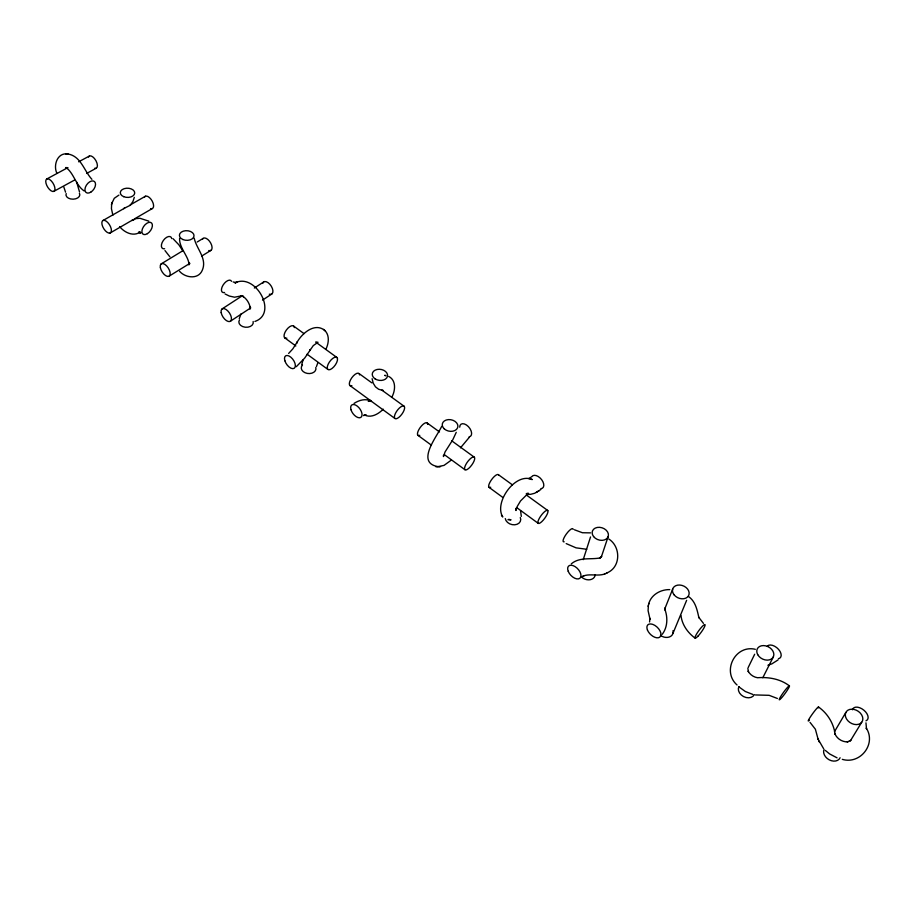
<?xml version="1.0" encoding="UTF-8"?>
<svg xmlns="http://www.w3.org/2000/svg" width="915" height="915" viewBox="0 0 915 915"><rect width="100%" height="100%" fill="white"/><g stroke="black" fill="none" stroke-linecap="round" stroke-linejoin="round"><path stroke-width="1.37" d="M648.369 605.456L648.095 610.694L650.016 619.249L649.913 618.288L649.581 621.971M111.676 203.805L111.436 208.689L112.877 215.197M865.967 722.85L866.505 728.878L866.265 728.077C876.581 744.044 860.214 764.746 842.303 759.347M601.544 556.297L601.407 556.697M134.311 197.377L133.007 201.357L130.353 205.246L123.594 208.609L124.6 208.162M665.045 607.846L664.885 610.008L664.782 609.058C667.904 617.27 667.721 627.072 662.266 634.289M111.733 203.565L114.261 198.303L118.916 195.101M111.458 204.846L111.962 202.467M648.609 604.38C650.645 594.979 660.596 589.351 669.757 589.615M648.163 606.416L648.815 603.408M301.721 364.719L303.059 359.961M239.25 318.695L241.011 313.914M583.21 559.671L590.53 536.956M316.464 366.492L317.734 363.061M601.304 557.063L608.201 536.465M747.841 668.27L748.459 671.793L748.138 671.095C749.945 674.641 753.583 677.089 757.483 677.729C768.669 676.917 780.346 678.873 789.462 685.918A8.601 0.949 -53.9 0 1 782.176 697.15A8.601 0.949 -53.9 0 1 781.433 695.377A8.601 0.949 -53.9 0 1 789.462 685.918M250.081 309.144L250.138 306.8L250.241 307.612C249.235 302.682 246.112 297.638 241.366 295.614L242.418 295.877L241.263 295.682L242.429 295.671L222.071 308.938M441.659 426.436C436.604 437.13 414.872 463.699 439.166 466.787M665.045 608.246L672.674 589.134M456.242 432.349L452.776 439.806L445.056 451.941L443.478 456.551L443.409 455.315M672.994 633.306L686.627 600.332M325.877 349.278C328.771 343.422 329.88 335.107 324.573 330.258M391.849 397.121C395.417 390.671 396.389 380.354 388.738 376.431M748.264 667.367L754.658 654.259M762.824 677.718L773.278 656.97M834.469 731.714L845.792 712.533M850.676 740.372L861.667 722.335A9.367 6.977 31.6 0 0 854.072 709.445A9.367 6.977 31.6 0 0 846.455 718.87A9.367 6.977 31.6 0 0 861.667 722.335M601.578 556.434L599.531 558.219L600.297 557.887C590.69 559.843 579.653 556.755 571.303 563.846M460.485 447.847L469.223 437.404M169.332 276.021L189.84 263.383L188.89 264.858C189.462 257.401 179.043 247.919 179.592 238.449M850.184 741.093L850.858 740.327L847.233 741.939L848.011 741.859C842.475 742.271 836.813 738.737 834.823 733.533L835.12 734.299C833.691 723.376 827.537 713.357 818.525 707.009M296.311 366.686L304.661 358.12L313.262 345.618L317.997 342.279L315.686 341.981M288.637 353.453L292.777 348.935L297.341 341.867L296.529 343.274C301.378 333.655 315.126 321.508 325.363 330.978M383.248 409.165C378.558 413.957 371.032 418.475 364.399 414.884M451.084 460.279L444.027 465.392L437.187 466.81M778.024 659.944L771.837 663.878L767.891 665.274M527.578 494.26L526.377 494.1L530.551 494.34L534.715 493.254L540.834 489.525M530.94 477.195L528.676 478.637M230.431 321.199L250.756 307.852M262.525 300.12L271.846 293.99M254.324 288.031L263.692 281.957M370.495 400.278L368.985 401.147M201.723 256.051L211.136 250.253M161.086 263.966L182.886 250.71M197.183 242.006L203.084 238.426M536.316 492.487L537.425 491.812M538.054 491.412L539.072 490.795M110.086 233.028A7.217 3.466 58.6 0 0 107.764 222.517A7.217 3.466 58.6 0 0 102.034 224.61A7.217 3.466 58.6 0 0 110.086 233.028L130.742 221.053M134.356 218.96L152.187 208.631M354.071 403.378C359.012 400.21 365.794 398.082 371.216 401.319M103.143 220.424L123.914 208.551M129.941 205.097L145.485 196.21M53.802 191.384A7.137 3.305 59.4 0 0 51.263 180.895A7.137 3.305 59.4 0 0 45.979 183.183A7.137 3.305 59.4 0 0 53.802 191.384L74.584 180.038M86.628 173.461L96.166 168.257M606.531 573.065C620.953 567.735 621.113 546.758 608.75 538.992M46.871 178.94L67.756 167.685M78.667 161.806L89.464 155.996M237.431 281.751L235.304 282.804C255.445 272.773 278.4 313.353 254.942 321.44M363.587 415.604L366.103 414.792L364.33 414.838L365.108 415.01M236.322 282.3L234.675 282.529L235.761 282.815L233.165 281.923M582.386 576.461L583.953 575.718L583.244 576.015C591.021 573.065 599.828 577.331 607.297 572.756M132.572 220.172L131.497 220.641L135.877 218.628L139.972 218.296L148.825 221.144M368.288 401.433L370.037 400.713L368.814 401.136L371.456 401.456M604.506 573.888L605.204 573.602M132.206 220.309L133.373 220.08M67.676 167.662L65.651 167.571L67.481 168.474L66.715 167.983C74.206 174.216 75.819 185.15 84.066 190.903M91.912 179.329C84.088 170.956 81.103 156.339 68.099 154.017C57.508 152.039 52.956 165.249 56.902 173.335M439.543 466.741L440.55 466.627M526.354 493.597L528.332 493.219L520.532 500.951L517.147 506.613L515.934 510.501L515.763 508.363M242.429 295.671L234.572 297.203L229.379 296.06L225.056 293.978M590.507 532.873L582.409 532.736L574.403 529.751M586.744 549.274L576.061 547.845L566.191 543.59M65.731 153.88L68.099 154.017M755.344 649.307C735.157 644.48 721.603 671.37 737.033 684.98M435.734 466.65L436.695 466.753M755.355 694.943L769.126 695.32L777.384 698.477M507.916 519.731L511.05 519.846L508.717 519.331M529.35 478.591L532.255 479.574C515.488 471.9 493.631 502.507 502.793 516.975L502.312 516.346M527.875 494.306L529.042 494.466M385.467 375.482L384.689 375.356L385.947 375.779M752.793 694.416L745.336 691.5L738.863 686.845M381.921 390.087L383.168 390.511L378.65 389.264L375.447 386.828L373.24 383.213L372.096 378.684M140.876 232.868L138.554 232.307L140.704 232.696L138.828 232.433L140.258 231.987C133.384 237.031 124.28 232.399 119.579 226.554M837.053 757.837L829.631 753.949L825.33 750.414M132.915 219.909L133.556 220.206M293.784 326.197L303.974 333.586M316.281 342.519L337.017 357.571A7.503 3.26 -53.9 0 1 332.019 368.493A7.503 3.26 -53.9 0 1 328.13 364.273A7.503 3.26 -53.9 0 1 337.017 357.571M359.103 373.594L371.856 382.859M382.573 390.636L404.224 406.34A7.663 2.962 -53.9 0 1 398.894 417.343A7.663 2.962 -53.9 0 1 395.429 413.408A7.663 2.962 -53.9 0 1 404.224 406.34M427.282 423.073L439.486 431.937M451.793 440.87L474.416 457.283A7.835 2.631 -53.9 0 1 468.732 468.366A7.835 2.631 -53.9 0 1 465.746 464.728A7.835 2.631 -53.9 0 1 474.416 457.283M498.515 474.771L512.446 484.881M526.491 495.084L547.799 510.547A8.018 2.276 -53.9 0 1 541.737 521.699A8.018 2.276 -53.9 0 1 539.278 518.405A8.018 2.276 -53.9 0 1 547.799 510.547M284.645 337.784L295.82 345.962M307.085 354.208L327.776 369.34M349.804 385.467L394.822 418.407M417.835 435.243L431.125 444.976M444.53 454.778L464.866 469.658M488.907 487.249L502.804 497.417M516.826 507.676L538.089 523.243M695.023 638.075C687.737 632.723 681.972 624.648 681 615.498M179.557 271.298C185.368 277.966 198.441 279.761 202.318 270.188C207.35 258.545 196.428 248.869 194.197 238.163M688.423 596.466C695.629 601.407 697.139 610.065 698.934 617.842L698.614 617.11L703.429 623.367M323.613 329.4L324.413 330.121M173.072 238.712L178.825 244.774L183.149 251.328M810.027 722.358L815.379 729.209L818.193 739.537M164.975 250.561L169.916 256.875M823.454 748.424L817.884 738.782M501.443 515.191L501.923 515.82M818.856 741.161L819.142 741.848M63.798 186.957L65.56 192.196M76.608 181.994L79.525 191.898M520.589 510.764L521.31 516.38M852.483 709.765A9.116 5.353 38.2 0 1 863.794 710.12A9.116 5.353 38.2 0 1 866.002 720.814M809.363 720.185A8.67 0.778 -53.9 0 1 812.543 713.803A8.67 0.778 -53.9 0 1 818.239 707.913M840.096 757.757A9.07 6.885 32.7 0 1 829.207 759.827A9.07 6.885 32.7 0 1 824.106 749.259M767.273 646.127A8.727 5.204 40.9 0 1 778.574 649.387A8.727 5.204 40.9 0 1 778.379 658.766M754.292 694.645A8.693 6.691 28.4 0 1 743.506 696.544A8.693 6.691 28.4 0 1 738.92 686.536M673.04 630.618A8.361 6.474 23.8 0 1 669.494 636.943A8.361 6.474 23.8 0 1 660.447 635.376M564.178 541.817A8.075 2.15 -53.9 0 1 566.282 534.108A8.075 2.15 -53.9 0 1 573.179 529.327M595.207 574.712A8.098 6.245 19.2 0 1 590.003 579.733A8.098 6.245 19.2 0 1 581.482 576.942M531.775 476.738A7.892 4.667 48.8 0 1 541.646 479.666A7.892 4.667 48.8 0 1 540.822 488.69M520.315 517.49A7.869 6.005 15.1 0 1 514.688 524.798A7.869 6.005 15.1 0 1 505.274 518.565M490.726 487.26A7.892 2.516 -53.9 0 1 491.115 480.306A7.892 2.516 -53.9 0 1 498.732 475.297M459.719 427.179A7.697 4.484 51.2 0 1 468.4 426.63A7.697 4.484 51.2 0 1 469.086 436.901M419.791 435.38A7.72 2.859 -53.9 0 1 420.111 427.637A7.72 2.859 -53.9 0 1 427.648 424.377M351.898 385.73A7.56 3.168 -53.9 0 1 351.76 377.826A7.56 3.168 -53.9 0 1 359.572 374.944M315.789 367.464A7.366 5.284 5.8 0 1 307.291 373.412A7.366 5.284 5.8 0 1 302.476 365.039M286.853 338.161A7.4 3.443 -53.9 0 1 286.303 330.109A7.4 3.443 -53.9 0 1 294.356 327.593M253.158 321.497A7.24 5.055 3.8 0 1 245.254 327.227A7.24 5.055 3.8 0 1 239.456 319.953M224.564 292.526A7.251 3.694 -53.9 0 1 223.088 285.057A7.251 3.694 -53.9 0 1 231.552 281.317M262.777 283.33A7.274 3.923 56.6 0 1 271.355 286.303A7.274 3.923 56.6 0 1 269.307 294.218M164.62 248.766A7.103 3.934 -53.9 0 1 163.328 240.485A7.103 3.934 -53.9 0 1 171.791 238.609M202.592 239.032A7.171 3.74 57.9 0 1 210.759 243.15A7.171 3.74 57.9 0 1 208.769 250.561M144.421 197.24A7.08 3.569 59 0 1 152.222 201.117A7.08 3.569 59 0 1 150.598 208.62M79.411 193.271A6.931 4.415 -0.1 0 1 73.143 199.184A6.931 4.415 -0.1 0 1 66.2 193.603M88.503 157.048A7 3.408 59.9 0 1 95.949 160.708A7 3.408 59.9 0 1 94.68 168.303M309.647 350.525L310.219 349.519L309.647 350.525M370.083 400.964L369.145 401.01L370.152 401.045M243.482 296.62L242.761 296.185L243.482 296.62M189.108 263.52L188.947 262.582L189.096 263.474M757.746 654.694A8.967 6.76 27.4 0 0 772.535 658.045A8.967 6.76 27.4 0 0 765.649 645.841A8.967 6.76 27.4 0 0 757.746 654.694M647.42 629.943A8.601 4.93 44.2 0 0 659.543 637.309A8.601 4.93 44.2 0 0 654.82 625.368A8.601 4.93 44.2 0 0 647.42 629.943M698.156 635.959A8.395 1.441 -53.9 0 0 705.076 624.682A8.395 1.441 -53.9 0 0 696.898 633.477A8.395 1.441 -53.9 0 0 698.156 635.959M674.126 594.853A8.624 6.531 23 0 0 688.48 595.848A8.624 6.531 23 0 0 679.845 585.04A8.624 6.531 23 0 0 674.126 594.853M568.215 571.28A8.315 4.747 46.7 0 0 579.698 578.394A8.315 4.747 46.7 0 0 575.032 566.579A8.315 4.747 46.7 0 0 568.215 571.28M593.595 536.579A8.338 6.291 18.7 0 0 607.663 537.597A8.338 6.291 18.7 0 0 599.622 527.326A8.338 6.291 18.7 0 0 593.595 536.579M444.29 428.883A7.892 5.787 11.3 0 0 457.534 427.923A7.892 5.787 11.3 0 0 448.396 419.608A7.892 5.787 11.3 0 0 444.29 428.883M351.005 409.76A7.697 4.186 53.2 0 0 360.727 417.457A7.697 4.186 53.2 0 0 357.342 406.18A7.697 4.186 53.2 0 0 351.005 409.76M375.07 378.844A7.72 5.547 8.4 0 0 387.491 376.271A7.72 5.547 8.4 0 0 377.152 369.466A7.72 5.547 8.4 0 0 375.07 378.844M284.851 360.75A7.549 3.992 54.9 0 0 294.15 368.322A7.549 3.992 54.9 0 0 290.764 357.136A7.549 3.992 54.9 0 0 284.851 360.75M221.178 312.644A7.423 3.809 56.3 0 0 229.722 321.531A7.423 3.809 56.3 0 0 227.892 311.02A7.423 3.809 56.3 0 0 221.178 312.644M182.851 239.513A7.32 4.827 2.5 0 0 194.026 235.853A7.32 4.827 2.5 0 0 183.275 231.163A7.32 4.827 2.5 0 0 182.851 239.513M160.388 267.729A7.32 3.637 57.5 0 0 168.68 276.364A7.32 3.637 57.5 0 0 166.599 265.865A7.32 3.637 57.5 0 0 160.388 267.729M123.685 196.668A7.206 4.609 1.3 0 0 134.722 193.076A7.206 4.609 1.3 0 0 124.143 188.684A7.206 4.609 1.3 0 0 123.685 196.668M147.418 233.645A7.057 4.003 -53.9 0 0 151.558 222.974A7.057 4.003 -53.9 0 0 142.454 228.739A7.057 4.003 -53.9 0 0 147.418 233.645M90.802 192.161A6.92 4.209 -53.9 0 0 94.531 181.582A6.92 4.209 -53.9 0 0 85.392 187.243A6.92 4.209 -53.9 0 0 90.802 192.161"/></g></svg>
